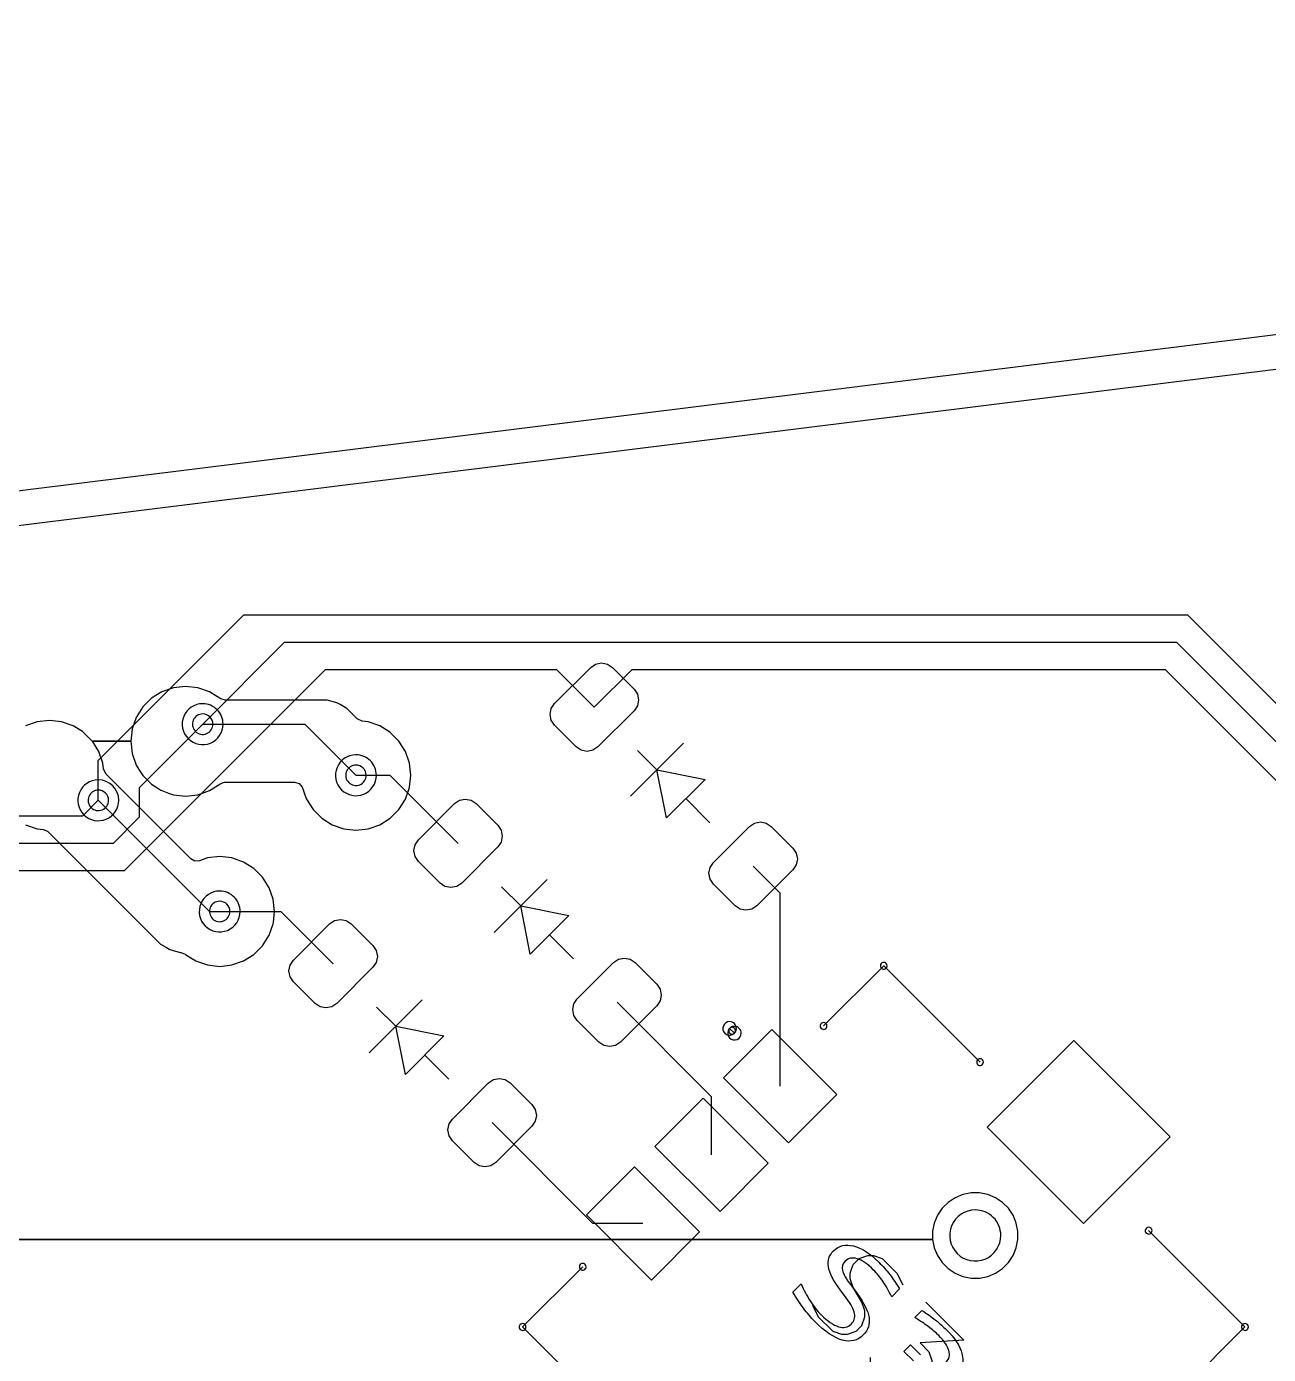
# Model space of a CAD drawing. Header units: millimetres. Extents: x 10 to 287, y 10 to 200.
# Drawn here: x 69.16 to 87.4, y 130.5 to 150 of the extents above; entities that cross this region are included whole.
import ezdxf

# ---------------------------------------------------------------- set-up
doc = ezdxf.new("R2010")
doc.units = ezdxf.units.MM
doc.layers.get('0').update_dxf_attribs({"linetype": 'CONTINUOUS'})

msp = doc.modelspace()

# ---------------------------------------------------------------- linework, layer by layer
at = {"color": 7}
for points in [[(123.9386, 149.9996), (47.0489, 140.4462)], [(47.1837, 139.9586), (113.9261, 148.2512)], [(70.2179, 138.6393), (70.2179, 139.2251), (72.3537, 141.3609)], [(72.3537, 141.3609), (86.212, 141.3609), (96.0657, 131.5072), (97.5, 131.5072)], [(71.75, 139.7572), (72.9537, 140.9609), (86.0463, 140.9609), (96, 131.0072)], [(70.6, 137.6072), (73.5537, 140.5609)], [(73.5537, 140.5609), (76.9463, 140.5609)], [(76.9463, 140.5609), (77.5, 140.0072)], [(77.5, 140.0072), (78.0537, 140.5609), (85.8806, 140.5609), (95.9343, 130.5072), (102, 130.5072)], [(69.1505, 138.2814), (69.3207, 138.2218), (69.4077, 138.212), (69.4721, 138.185), (69.4815, 138.1765), (71.0151, 136.6428), (71.0151, 136.6428), (71.0195, 136.6385), (71.0195, 136.6385), (71.1313, 136.5267), (71.1739, 136.5021), (71.2181, 136.4766), (71.2181, 136.4766), (71.2562, 136.4546), (71.2682, 136.4476), (71.4209, 136.4067), (71.421, 136.4067), (71.429, 136.4056), (71.4287, 136.4034), (71.4846, 136.387), (71.4949, 136.3796), (71.4977, 136.3774), (71.4977, 136.3774), (71.5764, 136.328), (71.6327, 136.2926), (71.6505, 136.2814), (71.7306, 136.2534), (71.8207, 136.2218), (71.8207, 136.2218), (72, 136.2016), (72, 136.2016), (72, 136.2016), (72.1792, 136.2218), (72.1793, 136.2218), (72.1793, 136.2218), (72.3495, 136.2814), (72.5023, 136.3774), (72.6298, 136.5049), (72.7258, 136.6577), (72.7854, 136.8279), (72.7876, 136.8477), (72.8056, 137.0072), (72.8056, 137.0072), (72.7854, 137.1865), (72.7854, 137.1865), (72.7258, 137.3567), (72.6298, 137.5095), (72.5023, 137.637), (72.3495, 137.733), (72.1793, 137.7926), (72.1792, 137.7926), (72, 137.8128), (72, 137.8128), (71.8207, 137.7926), (71.8207, 137.7926), (71.704, 137.7517), (71.6342, 137.7482), (71.5754, 137.7811), (70.3307, 139.0257), (70.2972, 139.0871), (70.2952, 139.0995), (70.2854, 139.1865), (70.2258, 139.3567), (70.1312, 139.5072), (70.6944, 139.5072), (70.7146, 139.328), (70.7146, 139.3279), (70.7742, 139.1577), (70.8243, 139.0779), (70.8702, 139.0049), (70.9977, 138.8774), (71.0764, 138.828), (71.1376, 138.7895), (71.1505, 138.7814), (71.2505, 138.7464), (71.3207, 138.7218), (71.3208, 138.7218), (71.5, 138.7016), (71.5, 138.7016), (71.5, 138.7016), (71.6792, 138.7218), (71.6793, 138.7218), (71.6793, 138.7218), (71.8495, 138.7814), (72.0023, 138.8774), (72.0023, 138.8774), (72.0051, 138.8796), (72.0073, 138.8805), (72.0082, 138.8811), (72.0083, 138.8809), (72.0698, 138.9061), (72.0824, 138.9067), (73.0991, 138.9067), (73.1661, 138.887), (73.2119, 138.8342), (73.2161, 138.8237), (73.2518, 138.7218), (73.2742, 138.6577), (73.3702, 138.5049), (73.4977, 138.3774), (73.6505, 138.2814), (73.6639, 138.2767), (73.8207, 138.2218), (73.8207, 138.2218), (74, 138.2016), (74, 138.2016), (74, 138.2016), (74.1792, 138.2218), (74.1793, 138.2218), (74.1793, 138.2218), (74.3495, 138.2814), (74.5023, 138.3774), (74.6298, 138.5049), (74.7258, 138.6577), (74.7854, 138.8279), (74.7861, 138.8342), (74.8056, 139.0072), (74.8056, 139.0072), (74.7854, 139.1864), (74.7854, 139.1865), (74.7808, 139.1995), (74.7258, 139.3567), (74.6298, 139.5095), (74.5023, 139.637), (74.4835, 139.6488), (74.3495, 139.733), (74.1792, 139.7926), (74.0923, 139.8024), (74.0279, 139.8294), (74.0185, 139.8379), (73.9805, 139.8759), (73.9805, 139.8759), (73.8687, 139.9877), (73.8687, 139.9877), (73.7669, 140.0465), (73.7669, 140.0465), (73.7318, 140.0668), (73.7318, 140.0668), (73.7193, 140.0701), (73.5791, 140.1077), (73.4209, 140.1077), (73.4133, 140.1077), (73.4133, 140.1077), (72.0824, 140.1077), (72.0154, 140.1274), (72.0051, 140.1348), (72.0023, 140.137), (72.0023, 140.137), (71.9455, 140.1727), (71.8495, 140.233), (71.6793, 140.2926), (71.6792, 140.2926), (71.5, 140.3128), (71.5, 140.3128), (71.3208, 140.2926), (71.3207, 140.2926), (71.1505, 140.233), (70.9977, 140.137), (70.8702, 140.0095), (70.7742, 139.8567), (70.7146, 139.6865), (70.7146, 139.6864), (70.6944, 139.5072), (70.6944, 139.5072), (70.1312, 139.5072), (70.1298, 139.5095), (70.0023, 139.637), (69.9835, 139.6488), (69.8495, 139.733), (69.6793, 139.7926), (69.6792, 139.7926), (69.5, 139.8128), (69.5, 139.8128), (69.3208, 139.7926), (69.3207, 139.7926), (69.1505, 139.733)], [(71.75, 139.7572), (70.8179, 138.8251), (70.8179, 138.3908), (70.4343, 138.0072), (48.5, 138.0072), (47, 136.5072)], [(71.75, 139.7572), (73.25, 139.7572), (74, 139.0072)], [(78.4192, 139.088), (78.8081, 139.4769)], [(78.1364, 139.3708), (78.4192, 139.088), (78.0303, 138.6991)], [(74, 139.0072), (74.5, 139.0072)], [(74.5, 139.0072), (75.5, 138.0072)], [(78.4192, 139.088), (79.1263, 138.9465)], [(78.5607, 138.3809), (78.4192, 139.088)], [(79.1263, 138.9465), (78.5607, 138.3809)], [(70.2179, 138.6393), (69.9858, 138.4072), (47.9, 138.4072), (44.5, 135.0072)], [(70.2179, 138.6393), (71.85, 137.0072), (72, 137.0072)], [(78.8435, 138.6637), (79.1971, 138.3101)], [(80.2297, 134.4427), (80.2297, 137.2775), (79.8335, 137.6737)], [(53.1, 137.6072), (70.6, 137.6072)], [(76.4192, 137.088), (76.8081, 137.4769)], [(76.1364, 137.3708), (76.4192, 137.088), (76.0303, 136.6991)], [(76.4192, 137.088), (77.1263, 136.9465)], [(76.5607, 136.3809), (76.4192, 137.088)], [(72, 137.0072), (72.9, 137.0072)], [(72.9, 137.0072), (73.6665, 136.2407)], [(77.1263, 136.9465), (76.5607, 136.3809)], [(76.8435, 136.6637), (77.1971, 136.3101)], [(81.75, 136.2105), (80.8661, 135.3266)], [(80.8661, 135.3266), (81.75, 136.2105)], [(81.75, 136.2105), (83.1642, 134.7963)], [(83.1642, 134.7963), (81.75, 136.2105)], [(74.5858, 135.3214), (74.9747, 135.7103)], [(74.3029, 135.6043), (74.5858, 135.3214), (74.1969, 134.9325)], [(79.2221, 134.2851), (77.8335, 135.6737)], [(74.5858, 135.3214), (75.2929, 135.18)], [(74.7272, 134.6143), (74.5858, 135.3214)], [(75.2929, 135.18), (74.7272, 134.6143)], [(79.4873, 135.2913), (79.558, 135.2206)], [(75.0101, 134.8971), (75.3636, 134.5436)], [(79.2221, 133.4351), (79.2221, 134.2851)], [(78.2145, 132.4275), (77.4797, 132.4275), (76, 133.9072)], [(30.0707, 132.1891), (82.468, 132.1891), (82.492, 132.0683), (82.492, 132.0682), (82.5392, 131.9544), (82.5392, 131.9544), (82.6076, 131.852), (82.6076, 131.852), (82.6948, 131.7648), (82.6948, 131.7648), (82.7972, 131.6964), (82.7972, 131.6964), (82.7972, 131.6964), (82.9111, 131.6492), (83.0319, 131.6252), (83.0319, 131.6252), (83.0319, 131.6252), (83.1551, 131.6252), (83.1551, 131.6252), (83.276, 131.6492), (83.3898, 131.6964), (83.4922, 131.7648), (83.5794, 131.852), (83.6478, 131.9544), (83.695, 132.0683), (83.719, 132.1891), (83.719, 132.3123), (83.695, 132.4332), (83.6478, 132.547), (83.6478, 132.547), (83.6478, 132.547), (83.5794, 132.6494), (83.5794, 132.6494), (83.4922, 132.7366), (83.4922, 132.7366), (83.3898, 132.805), (83.3898, 132.805), (83.276, 132.8522), (83.276, 132.8522), (83.276, 132.8522), (83.276, 132.8522), (83.2759, 132.8522), (83.1551, 132.8762), (83.1551, 132.8762), (83.0319, 132.8762), (83.0319, 132.8762), (82.9111, 132.8522), (82.911, 132.8522), (82.7972, 132.805), (82.7972, 132.805), (82.6948, 132.7366), (82.6948, 132.7366), (82.6076, 132.6494), (82.6076, 132.6494), (82.5392, 132.547), (82.5392, 132.547), (82.492, 132.4332), (82.492, 132.4331), (82.468, 132.3123), (82.468, 132.1891), (30.0707, 132.1891)], [(85.6391, 132.3214), (87.0533, 130.9072)], [(87.0533, 130.9072), (85.6391, 132.3214)], [(80.7024, 131.2281), (80.788, 131.057), (81.0018, 130.8432), (81.1301, 130.8004), (81.2156, 130.8004), (81.3439, 130.8432), (81.4294, 130.9287), (81.4722, 131.057), (81.4722, 131.1425), (81.4294, 131.2708), (81.3011, 131.4846), (81.2584, 131.6129), (81.2584, 131.6985), (81.3011, 131.8268), (81.3867, 131.9123), (81.5149, 131.955), (81.6005, 131.955), (81.7288, 131.9123), (81.9426, 131.6985), (82.0281, 131.5274)], [(77.3306, 131.7911), (76.4467, 130.9072)], [(76.4467, 130.9072), (77.3306, 131.7911)], [(80.416866, 131.419453), (80.538471, 131.541058)], [(81.198648, 131.334547), (81.114878, 131.446376)], [(81.27543, 131.51152), (81.35782, 131.399899)], [(81.981844, 131.465744), (81.866669, 131.35057)], [(82.3702, 131.2708), (82.9261, 130.7149), (82.2847, 130.6721), (82.413, 130.5439), (82.4557, 130.4156), (82.4557, 130.33), (82.413, 130.2018), (82.1992, 129.9879), (82.0709, 129.9452), (81.9853, 129.9452), (81.8571, 129.9879), (81.6005, 130.2445), (81.5577, 130.3728), (81.5577, 130.4583)], [(82.205645, 131.045502), (82.310881, 131.150739)], [(76.4467, 130.9072), (77.8609, 129.493)], [(77.8609, 129.493), (76.4467, 130.9072)], [(87.0533, 130.9072), (86.1694, 130.0233)], [(86.1694, 130.0233), (87.0533, 130.9072)], [(82.185379, 130.409802), (82.047028, 130.548153), (82.144078, 130.645203), (82.28879, 130.500491)]]:
    msp.add_lwpolyline(points, dxfattribs=at)
for points in [[(77.447, 140.5906), (77.52, 140.6393), (77.6061, 140.6565), (77.6922, 140.6393), (77.7652, 140.5906), (78.0834, 140.2724), (78.1321, 140.1994), (78.1493, 140.1133), (78.1321, 140.0272), (78.0834, 139.9542), (77.553, 139.4238), (77.48, 139.3751), (77.3939, 139.3579), (77.3078, 139.3751), (77.2348, 139.4238), (76.9166, 139.742), (76.8679, 139.815), (76.8507, 139.9011), (76.8679, 139.9872), (76.9166, 140.0602)], [(77.447, 140.5906), (77.52, 140.6393), (77.6061, 140.6565), (77.6922, 140.6393), (77.7652, 140.5906), (78.0834, 140.2724), (78.1321, 140.1994), (78.1493, 140.1133), (78.1321, 140.0272), (78.0834, 139.9542), (77.553, 139.4238), (77.48, 139.3751), (77.3939, 139.3579), (77.3078, 139.3751), (77.2348, 139.4238), (76.9166, 139.742), (76.8679, 139.815), (76.8507, 139.9011), (76.8679, 139.9872), (76.9166, 140.0602)], [(77.447, 140.5906), (77.52, 140.6393), (77.6061, 140.6565), (77.6922, 140.6393), (77.7652, 140.5906), (78.0834, 140.2724), (78.1321, 140.1994), (78.1493, 140.1133), (78.1321, 140.0272), (78.0834, 139.9542), (77.553, 139.4238), (77.48, 139.3751), (77.3939, 139.3579), (77.3078, 139.3751), (77.2348, 139.4238), (76.9166, 139.742), (76.8679, 139.815), (76.8507, 139.9011), (76.8679, 139.9872), (76.9166, 140.0602)], [(71.75, 140.0572)], [(71.75, 140.0572)], [(71.75, 139.9072)], [(71.75, 139.9072)], [(74, 139.3072)], [(74, 139.3072)], [(74, 139.1572)], [(74, 139.1572)], [(70.2179, 138.9393)], [(70.2179, 138.9393)], [(70.2179, 138.7893)], [(70.2179, 138.7893)], [(75.447, 138.5906), (75.52, 138.6393), (75.6061, 138.6565), (75.6922, 138.6393), (75.7652, 138.5906), (76.0834, 138.2724), (76.1321, 138.1994), (76.1493, 138.1133), (76.1321, 138.0272), (76.0834, 137.9542), (75.553, 137.4238), (75.48, 137.3751), (75.3939, 137.3579), (75.3078, 137.3751), (75.2348, 137.4238), (74.9166, 137.742), (74.8679, 137.815), (74.8507, 137.9011), (74.8679, 137.9872), (74.9166, 138.0602)], [(75.447, 138.5906), (75.52, 138.6393), (75.6061, 138.6565), (75.6922, 138.6393), (75.7652, 138.5906), (76.0834, 138.2724), (76.1321, 138.1994), (76.1493, 138.1133), (76.1321, 138.0272), (76.0834, 137.9542), (75.553, 137.4238), (75.48, 137.3751), (75.3939, 137.3579), (75.3078, 137.3751), (75.2348, 137.4238), (74.9166, 137.742), (74.8679, 137.815), (74.8507, 137.9011), (74.8679, 137.9872), (74.9166, 138.0602)], [(75.447, 138.5906), (75.52, 138.6393), (75.6061, 138.6565), (75.6922, 138.6393), (75.7652, 138.5906), (76.0834, 138.2724), (76.1321, 138.1994), (76.1493, 138.1133), (76.1321, 138.0272), (76.0834, 137.9542), (75.553, 137.4238), (75.48, 137.3751), (75.3939, 137.3579), (75.3078, 137.3751), (75.2348, 137.4238), (74.9166, 137.742), (74.8679, 137.815), (74.8507, 137.9011), (74.8679, 137.9872), (74.9166, 138.0602)], [(79.7804, 138.2571), (79.8534, 138.3059), (79.9395, 138.323), (80.0256, 138.3059), (80.0986, 138.2571), (80.4168, 137.9389), (80.4656, 137.8659), (80.4827, 137.7798), (80.4656, 137.6937), (80.4168, 137.6207), (79.8865, 137.0904), (79.8135, 137.0416), (79.7274, 137.0245), (79.6413, 137.0416), (79.5683, 137.0904), (79.2501, 137.4086), (79.2013, 137.4816), (79.1842, 137.5677), (79.2013, 137.6538), (79.2501, 137.7268)], [(79.7804, 138.2571), (79.8534, 138.3059), (79.9395, 138.323), (80.0256, 138.3059), (80.0986, 138.2571), (80.4168, 137.9389), (80.4656, 137.8659), (80.4827, 137.7798), (80.4656, 137.6937), (80.4168, 137.6207), (79.8865, 137.0904), (79.8135, 137.0416), (79.7274, 137.0245), (79.6413, 137.0416), (79.5683, 137.0904), (79.2501, 137.4086), (79.2013, 137.4816), (79.1842, 137.5677), (79.2013, 137.6538), (79.2501, 137.7268)], [(79.7804, 138.2571), (79.8534, 138.3059), (79.9395, 138.323), (80.0256, 138.3059), (80.0986, 138.2571), (80.4168, 137.9389), (80.4656, 137.8659), (80.4827, 137.7798), (80.4656, 137.6937), (80.4168, 137.6207), (79.8865, 137.0904), (79.8135, 137.0416), (79.7274, 137.0245), (79.6413, 137.0416), (79.5683, 137.0904), (79.2501, 137.4086), (79.2013, 137.4816), (79.1842, 137.5677), (79.2013, 137.6538), (79.2501, 137.7268)], [(72, 137.3072)], [(72, 137.3072)], [(72, 137.1572)], [(72, 137.1572)], [(73.6135, 136.824), (73.6865, 136.8728), (73.7726, 136.8899), (73.8587, 136.8728), (73.9317, 136.824), (74.2499, 136.5058), (74.2987, 136.4328), (74.3158, 136.3467), (74.2987, 136.2606), (74.2499, 136.1876), (73.7196, 135.6573), (73.6466, 135.6085), (73.5605, 135.5914), (73.4744, 135.6085), (73.4014, 135.6573), (73.0832, 135.9755), (73.0344, 136.0485), (73.0173, 136.1346), (73.0344, 136.2207), (73.0832, 136.2937)], [(73.6135, 136.824), (73.6865, 136.8728), (73.7726, 136.8899), (73.8587, 136.8728), (73.9317, 136.824), (74.2499, 136.5058), (74.2987, 136.4328), (74.3158, 136.3467), (74.2987, 136.2606), (74.2499, 136.1876), (73.7196, 135.6573), (73.6466, 135.6085), (73.5605, 135.5914), (73.4744, 135.6085), (73.4014, 135.6573), (73.0832, 135.9755), (73.0344, 136.0485), (73.0173, 136.1346), (73.0344, 136.2207), (73.0832, 136.2937)], [(73.6135, 136.824), (73.6865, 136.8728), (73.7726, 136.8899), (73.8587, 136.8728), (73.9317, 136.824), (74.2499, 136.5058), (74.2987, 136.4328), (74.3158, 136.3467), (74.2987, 136.2606), (74.2499, 136.1876), (73.7196, 135.6573), (73.6466, 135.6085), (73.5605, 135.5914), (73.4744, 135.6085), (73.4014, 135.6573), (73.0832, 135.9755), (73.0344, 136.0485), (73.0173, 136.1346), (73.0344, 136.2207), (73.0832, 136.2937)], [(77.7804, 136.2571), (77.8534, 136.3059), (77.9395, 136.323), (78.0256, 136.3059), (78.0986, 136.2571), (78.4168, 135.9389), (78.4656, 135.8659), (78.4827, 135.7798), (78.4656, 135.6937), (78.4168, 135.6207), (77.8865, 135.0904), (77.8135, 135.0416), (77.7274, 135.0245), (77.6413, 135.0416), (77.5683, 135.0904), (77.2501, 135.4086), (77.2013, 135.4816), (77.1842, 135.5677), (77.2013, 135.6538), (77.2501, 135.7268)], [(77.7804, 136.2571), (77.8534, 136.3059), (77.9395, 136.323), (78.0256, 136.3059), (78.0986, 136.2571), (78.4168, 135.9389), (78.4656, 135.8659), (78.4827, 135.7798), (78.4656, 135.6937), (78.4168, 135.6207), (77.8865, 135.0904), (77.8135, 135.0416), (77.7274, 135.0245), (77.6413, 135.0416), (77.5683, 135.0904), (77.2501, 135.4086), (77.2013, 135.4816), (77.1842, 135.5677), (77.2013, 135.6538), (77.2501, 135.7268)], [(77.7804, 136.2571), (77.8534, 136.3059), (77.9395, 136.323), (78.0256, 136.3059), (78.0986, 136.2571), (78.4168, 135.9389), (78.4656, 135.8659), (78.4827, 135.7798), (78.4656, 135.6937), (78.4168, 135.6207), (77.8865, 135.0904), (77.8135, 135.0416), (77.7274, 135.0245), (77.6413, 135.0416), (77.5683, 135.0904), (77.2501, 135.4086), (77.2013, 135.4816), (77.1842, 135.5677), (77.2013, 135.6538), (77.2501, 135.7268)], [(81.75, 136.2605), (81.75, 136.2605)], [(79.4873, 135.3913)], [(79.558, 135.3206)], [(80.8661, 135.3766)], [(80.3535, 133.6119), (79.3989, 134.5665), (80.106, 135.2736), (81.0606, 134.319)], [(80.3535, 133.6119), (79.3989, 134.5665), (80.106, 135.2736), (81.0606, 134.319)], [(80.3535, 133.6119), (79.3989, 134.5665), (80.106, 135.2736), (81.0606, 134.319)], [(84.6845, 132.4275), (83.2703, 133.8417), (84.5431, 135.1145), (85.9573, 133.7003)], [(84.6845, 132.4275), (83.2703, 133.8417), (84.5431, 135.1145), (85.9573, 133.7003)], [(84.6845, 132.4275), (83.2703, 133.8417), (84.5431, 135.1145), (85.9573, 133.7003)], [(83.1642, 134.8463)], [(75.947, 134.4906), (76.02, 134.5393), (76.1061, 134.5565), (76.1922, 134.5393), (76.2652, 134.4906), (76.5834, 134.1724), (76.6321, 134.0994), (76.6493, 134.0133), (76.6321, 133.9272), (76.5834, 133.8542), (76.053, 133.3238), (75.98, 133.2751), (75.8939, 133.2579), (75.8078, 133.2751), (75.7348, 133.3238), (75.4166, 133.642), (75.3679, 133.715), (75.3507, 133.8011), (75.3679, 133.8872), (75.4166, 133.9602)], [(75.947, 134.4906), (76.02, 134.5393), (76.1061, 134.5565), (76.1922, 134.5393), (76.2652, 134.4906), (76.5834, 134.1724), (76.6321, 134.0994), (76.6493, 134.0133), (76.6321, 133.9272), (76.5834, 133.8542), (76.053, 133.3238), (75.98, 133.2751), (75.8939, 133.2579), (75.8078, 133.2751), (75.7348, 133.3238), (75.4166, 133.642), (75.3679, 133.715), (75.3507, 133.8011), (75.3679, 133.8872), (75.4166, 133.9602)], [(75.947, 134.4906), (76.02, 134.5393), (76.1061, 134.5565), (76.1922, 134.5393), (76.2652, 134.4906), (76.5834, 134.1724), (76.6321, 134.0994), (76.6493, 134.0133), (76.6321, 133.9272), (76.5834, 133.8542), (76.053, 133.3238), (75.98, 133.2751), (75.8939, 133.2579), (75.8078, 133.2751), (75.7348, 133.3238), (75.4166, 133.642), (75.3679, 133.715), (75.3507, 133.8011), (75.3679, 133.8872), (75.4166, 133.9602)], [(79.3458, 132.6043), (78.3912, 133.5589), (79.0983, 134.266), (80.0529, 133.3114)], [(79.3458, 132.6043), (78.3912, 133.5589), (79.0983, 134.266), (80.0529, 133.3114)], [(79.3458, 132.6043), (78.3912, 133.5589), (79.0983, 134.266), (80.0529, 133.3114)], [(78.3382, 131.5966), (77.3836, 132.5512), (78.0907, 133.2583), (79.0453, 132.3037)], [(78.3382, 131.5966), (77.3836, 132.5512), (78.0907, 133.2583), (79.0453, 132.3037)], [(78.3382, 131.5966), (77.3836, 132.5512), (78.0907, 133.2583), (79.0453, 132.3037)], [(83.0935, 132.6257)], [(83.0935, 132.6257)], [(83.0935, 132.6257)], [(83.0935, 132.6257)], [(83.0935, 132.6257)], [(83.0935, 132.6257)], [(85.6391, 132.3714)], [(77.3306, 131.8411)], [(81.981836, 131.465735)], [(76.4467, 130.9572)], [(76.4467, 130.9572)], [(87.0533, 130.9572)], [(87.0533, 130.9572)]]:
    msp.add_lwpolyline(points, close=True, dxfattribs=at)
for points in [[(71.75, 140.0572), (71.628661, 140.0572), (71.51927, 139.984107), (71.472836, 139.872005)], [(71.75, 140.0572), (71.628661, 140.0572), (71.51927, 139.984107), (71.472836, 139.872005)], [(71.962132, 139.969332), (71.905871, 140.025593), (71.829565, 140.0572), (71.75, 140.0572)], [(71.962132, 139.969332), (71.905871, 140.025593), (71.829565, 140.0572), (71.75, 140.0572)], [(71.472836, 139.872005), (71.426402, 139.759903), (71.452069, 139.630867), (71.537868, 139.545068)], [(71.472836, 139.872005), (71.426402, 139.759903), (71.452069, 139.630867), (71.537868, 139.545068)], [(71.611418, 139.814603), (71.588201, 139.758551), (71.601034, 139.694034), (71.643934, 139.651134)], [(71.611418, 139.814603), (71.588201, 139.758551), (71.601034, 139.694034), (71.643934, 139.651134)], [(71.75, 139.9072), (71.689331, 139.9072), (71.634635, 139.870654), (71.611418, 139.814603)], [(71.75, 139.9072), (71.689331, 139.9072), (71.634635, 139.870654), (71.611418, 139.814603)], [(71.856066, 139.863266), (71.827936, 139.891396), (71.789782, 139.9072), (71.75, 139.9072)], [(71.856066, 139.863266), (71.827936, 139.891396), (71.789782, 139.9072), (71.75, 139.9072)], [(71.9, 139.7572), (71.9, 139.796982), (71.884196, 139.835136), (71.856066, 139.863266)], [(71.9, 139.7572), (71.9, 139.796982), (71.884196, 139.835136), (71.856066, 139.863266)], [(72.05, 139.7572), (72.05, 139.836765), (72.018393, 139.913071), (71.962132, 139.969332)], [(72.05, 139.7572), (72.05, 139.836765), (72.018393, 139.913071), (71.962132, 139.969332)], [(71.643934, 139.651134), (71.686834, 139.608234), (71.751351, 139.595401), (71.807403, 139.618618)], [(71.643934, 139.651134), (71.686834, 139.608234), (71.751351, 139.595401), (71.807403, 139.618618)], [(71.807403, 139.618618), (71.863454, 139.641835), (71.9, 139.696531), (71.9, 139.7572)], [(71.807403, 139.618618), (71.863454, 139.641835), (71.9, 139.696531), (71.9, 139.7572)], [(71.864805, 139.480036), (71.976907, 139.52647), (72.05, 139.635861), (72.05, 139.7572)], [(71.864805, 139.480036), (71.976907, 139.52647), (72.05, 139.635861), (72.05, 139.7572)], [(71.537868, 139.545068), (71.623667, 139.459269), (71.752703, 139.433602), (71.864805, 139.480036)], [(71.537868, 139.545068), (71.623667, 139.459269), (71.752703, 139.433602), (71.864805, 139.480036)], [(74, 139.3072), (73.878661, 139.3072), (73.76927, 139.234107), (73.722836, 139.122005)], [(74, 139.3072), (73.878661, 139.3072), (73.76927, 139.234107), (73.722836, 139.122005)], [(74.212132, 139.219332), (74.155871, 139.275593), (74.079565, 139.3072), (74, 139.3072)], [(74.212132, 139.219332), (74.155871, 139.275593), (74.079565, 139.3072), (74, 139.3072)], [(74.3, 139.0072), (74.3, 139.086765), (74.268393, 139.163071), (74.212132, 139.219332)], [(74.3, 139.0072), (74.3, 139.086765), (74.268393, 139.163071), (74.212132, 139.219332)], [(73.722836, 139.122005), (73.676402, 139.009903), (73.702069, 138.880867), (73.787868, 138.795068)], [(73.722836, 139.122005), (73.676402, 139.009903), (73.702069, 138.880867), (73.787868, 138.795068)], [(73.861418, 139.064603), (73.838201, 139.008551), (73.851034, 138.944034), (73.893934, 138.901134)], [(73.861418, 139.064603), (73.838201, 139.008551), (73.851034, 138.944034), (73.893934, 138.901134)], [(74, 139.1572), (73.939331, 139.1572), (73.884635, 139.120654), (73.861418, 139.064603)], [(74, 139.1572), (73.939331, 139.1572), (73.884635, 139.120654), (73.861418, 139.064603)], [(74.106066, 139.113266), (74.077936, 139.141396), (74.039782, 139.1572), (74, 139.1572)], [(74.106066, 139.113266), (74.077936, 139.141396), (74.039782, 139.1572), (74, 139.1572)], [(74.057403, 138.868618), (74.113454, 138.891835), (74.15, 138.946531), (74.15, 139.0072)], [(74.057403, 138.868618), (74.113454, 138.891835), (74.15, 138.946531), (74.15, 139.0072)], [(74.15, 139.0072), (74.15, 139.046982), (74.134196, 139.085136), (74.106066, 139.113266)], [(74.15, 139.0072), (74.15, 139.046982), (74.134196, 139.085136), (74.106066, 139.113266)], [(74.114805, 138.730036), (74.226907, 138.77647), (74.3, 138.885861), (74.3, 139.0072)], [(74.114805, 138.730036), (74.226907, 138.77647), (74.3, 138.885861), (74.3, 139.0072)], [(70.2179, 138.9393), (70.096561, 138.9393), (69.98717, 138.866207), (69.940736, 138.754105)], [(70.2179, 138.9393), (70.096561, 138.9393), (69.98717, 138.866207), (69.940736, 138.754105)], [(70.5179, 138.6393), (70.5179, 138.804985), (70.383585, 138.9393), (70.2179, 138.9393)], [(70.5179, 138.6393), (70.5179, 138.804985), (70.383585, 138.9393), (70.2179, 138.9393)], [(73.893934, 138.901134), (73.936834, 138.858234), (74.001351, 138.845401), (74.057403, 138.868618)], [(73.893934, 138.901134), (73.936834, 138.858234), (74.001351, 138.845401), (74.057403, 138.868618)], [(69.940736, 138.754105), (69.894302, 138.642003), (69.919969, 138.512967), (70.005768, 138.427168)], [(69.940736, 138.754105), (69.894302, 138.642003), (69.919969, 138.512967), (70.005768, 138.427168)], [(70.079318, 138.696703), (70.056101, 138.640651), (70.068934, 138.576134), (70.111834, 138.533234)], [(70.079318, 138.696703), (70.056101, 138.640651), (70.068934, 138.576134), (70.111834, 138.533234)], [(70.2179, 138.7893), (70.157231, 138.7893), (70.102535, 138.752754), (70.079318, 138.696703)], [(70.2179, 138.7893), (70.157231, 138.7893), (70.102535, 138.752754), (70.079318, 138.696703)], [(70.323966, 138.745366), (70.295836, 138.773496), (70.257682, 138.7893), (70.2179, 138.7893)], [(70.323966, 138.745366), (70.295836, 138.773496), (70.257682, 138.7893), (70.2179, 138.7893)], [(70.275303, 138.500718), (70.331354, 138.523935), (70.3679, 138.578631), (70.3679, 138.6393)], [(70.275303, 138.500718), (70.331354, 138.523935), (70.3679, 138.578631), (70.3679, 138.6393)], [(70.3679, 138.6393), (70.3679, 138.679082), (70.352096, 138.717236), (70.323966, 138.745366)], [(70.3679, 138.6393), (70.3679, 138.679082), (70.352096, 138.717236), (70.323966, 138.745366)], [(70.332705, 138.362136), (70.444807, 138.40857), (70.5179, 138.517961), (70.5179, 138.6393)], [(70.332705, 138.362136), (70.444807, 138.40857), (70.5179, 138.517961), (70.5179, 138.6393)], [(73.787868, 138.795068), (73.873667, 138.709269), (74.002703, 138.683602), (74.114805, 138.730036)], [(73.787868, 138.795068), (73.873667, 138.709269), (74.002703, 138.683602), (74.114805, 138.730036)], [(70.005768, 138.427168), (70.091567, 138.341369), (70.220603, 138.315702), (70.332705, 138.362136)], [(70.005768, 138.427168), (70.091567, 138.341369), (70.220603, 138.315702), (70.332705, 138.362136)], [(70.111834, 138.533234), (70.154734, 138.490334), (70.219251, 138.477501), (70.275303, 138.500718)], [(70.111834, 138.533234), (70.154734, 138.490334), (70.219251, 138.477501), (70.275303, 138.500718)], [(72, 137.3072), (71.878661, 137.3072), (71.76927, 137.234107), (71.722836, 137.122005)], [(72, 137.3072), (71.878661, 137.3072), (71.76927, 137.234107), (71.722836, 137.122005)], [(72.212132, 137.219332), (72.155871, 137.275593), (72.079565, 137.3072), (72, 137.3072)], [(72.212132, 137.219332), (72.155871, 137.275593), (72.079565, 137.3072), (72, 137.3072)], [(71.722836, 137.122005), (71.676402, 137.009903), (71.702069, 136.880867), (71.787868, 136.795068)], [(71.722836, 137.122005), (71.676402, 137.009903), (71.702069, 136.880867), (71.787868, 136.795068)], [(71.861418, 137.064603), (71.838201, 137.008551), (71.851034, 136.944034), (71.893934, 136.901134)], [(71.861418, 137.064603), (71.838201, 137.008551), (71.851034, 136.944034), (71.893934, 136.901134)], [(72, 137.1572), (71.939331, 137.1572), (71.884635, 137.120654), (71.861418, 137.064603)], [(72, 137.1572), (71.939331, 137.1572), (71.884635, 137.120654), (71.861418, 137.064603)], [(72.106066, 137.113266), (72.077936, 137.141396), (72.039782, 137.1572), (72, 137.1572)], [(72.106066, 137.113266), (72.077936, 137.141396), (72.039782, 137.1572), (72, 137.1572)], [(72.15, 137.0072), (72.15, 137.046982), (72.134196, 137.085136), (72.106066, 137.113266)], [(72.15, 137.0072), (72.15, 137.046982), (72.134196, 137.085136), (72.106066, 137.113266)], [(72.3, 137.0072), (72.3, 137.086765), (72.268393, 137.163071), (72.212132, 137.219332)], [(72.3, 137.0072), (72.3, 137.086765), (72.268393, 137.163071), (72.212132, 137.219332)], [(71.893934, 136.901134), (71.936834, 136.858234), (72.001351, 136.845401), (72.057403, 136.868618)], [(71.893934, 136.901134), (71.936834, 136.858234), (72.001351, 136.845401), (72.057403, 136.868618)], [(72.057403, 136.868618), (72.113454, 136.891835), (72.15, 136.946531), (72.15, 137.0072)], [(72.057403, 136.868618), (72.113454, 136.891835), (72.15, 136.946531), (72.15, 137.0072)], [(72.114805, 136.730036), (72.226907, 136.77647), (72.3, 136.885861), (72.3, 137.0072)], [(72.114805, 136.730036), (72.226907, 136.77647), (72.3, 136.885861), (72.3, 137.0072)], [(71.787868, 136.795068), (71.873667, 136.709269), (72.002703, 136.683602), (72.114805, 136.730036)], [(71.787868, 136.795068), (71.873667, 136.709269), (72.002703, 136.683602), (72.114805, 136.730036)], [(81.703806, 136.229634), (81.696067, 136.21095), (81.700345, 136.189445), (81.714645, 136.175145)], [(81.703806, 136.229634), (81.696067, 136.21095), (81.700345, 136.189445), (81.714645, 136.175145)], [(81.75, 136.2605), (81.729777, 136.2605), (81.711545, 136.248318), (81.703806, 136.229634)], [(81.75, 136.2605), (81.729777, 136.2605), (81.711545, 136.248318), (81.703806, 136.229634)], [(81.714645, 136.175145), (81.728945, 136.160845), (81.75045, 136.156567), (81.769134, 136.164306)], [(81.714645, 136.175145), (81.728945, 136.160845), (81.75045, 136.156567), (81.769134, 136.164306)], [(81.785355, 136.245855), (81.775979, 136.255232), (81.763261, 136.2605), (81.75, 136.2605)], [(81.785355, 136.245855), (81.775979, 136.255232), (81.763261, 136.2605), (81.75, 136.2605)], [(81.769134, 136.164306), (81.787818, 136.172045), (81.8, 136.190277), (81.8, 136.2105)], [(81.769134, 136.164306), (81.787818, 136.172045), (81.8, 136.190277), (81.8, 136.2105)], [(81.8, 136.2105), (81.8, 136.223761), (81.794732, 136.236479), (81.785355, 136.245855)], [(81.8, 136.2105), (81.8, 136.223761), (81.794732, 136.236479), (81.785355, 136.245855)], [(79.394912, 135.329568), (79.379434, 135.292201), (79.38799, 135.249189), (79.416589, 135.220589)], [(79.4873, 135.3913), (79.446854, 135.3913), (79.41039, 135.366936), (79.394912, 135.329568)], [(79.558, 135.3206), (79.517554, 135.3206), (79.48109, 135.296236), (79.465612, 135.258868)], [(79.558011, 135.362011), (79.539257, 135.380764), (79.513822, 135.3913), (79.4873, 135.3913)], [(79.535925, 135.304935), (79.518444, 135.309511), (79.499854, 135.304298), (79.4873, 135.2913)], [(79.571635, 135.269225), (79.567059, 135.286707), (79.553407, 135.300359), (79.535925, 135.304935)], [(79.628711, 135.291311), (79.609957, 135.310064), (79.584522, 135.3206), (79.558, 135.3206)], [(79.5873, 135.2913), (79.5873, 135.317822), (79.576764, 135.343257), (79.558011, 135.362011)], [(80.819906, 135.345734), (80.812167, 135.32705), (80.816445, 135.305545), (80.830745, 135.291245)], [(80.8661, 135.3766), (80.845877, 135.3766), (80.827645, 135.364418), (80.819906, 135.345734)], [(80.901455, 135.361955), (80.892079, 135.371332), (80.879361, 135.3766), (80.8661, 135.3766)], [(80.885234, 135.280406), (80.903918, 135.288145), (80.9161, 135.306377), (80.9161, 135.3266)], [(80.9161, 135.3266), (80.9161, 135.339861), (80.910832, 135.352579), (80.901455, 135.361955)], [(79.416589, 135.220589), (79.445189, 135.19199), (79.488201, 135.183434), (79.525568, 135.198912)], [(79.465612, 135.258868), (79.450134, 135.221501), (79.45869, 135.178489), (79.487289, 135.149889)], [(79.4873, 135.2913), (79.468351, 135.271681), (79.468622, 135.240496), (79.487909, 135.221209)], [(79.487289, 135.149889), (79.515889, 135.12129), (79.558901, 135.112734), (79.596268, 135.128212)], [(79.487909, 135.221209), (79.507196, 135.201922), (79.538381, 135.201651), (79.558, 135.2206)], [(79.525568, 135.198912), (79.562936, 135.21439), (79.5873, 135.250854), (79.5873, 135.2913)], [(79.558, 135.2206), (79.570998, 135.233154), (79.576211, 135.251744), (79.571635, 135.269225)], [(79.596268, 135.128212), (79.633636, 135.14369), (79.658, 135.180154), (79.658, 135.2206)], [(79.658, 135.2206), (79.658, 135.247122), (79.647464, 135.272557), (79.628711, 135.291311)], [(80.830745, 135.291245), (80.845045, 135.276945), (80.86655, 135.272667), (80.885234, 135.280406)], [(83.118006, 134.815434), (83.110267, 134.79675), (83.114545, 134.775245), (83.128845, 134.760945)], [(83.1642, 134.8463), (83.143977, 134.8463), (83.125745, 134.834118), (83.118006, 134.815434)], [(83.128845, 134.760945), (83.143145, 134.746645), (83.16465, 134.742367), (83.183334, 134.750106)], [(83.199555, 134.831655), (83.190179, 134.841032), (83.177461, 134.8463), (83.1642, 134.8463)], [(83.183334, 134.750106), (83.202018, 134.757845), (83.2142, 134.776077), (83.2142, 134.7963)], [(83.2142, 134.7963), (83.2142, 134.809561), (83.208932, 134.822279), (83.199555, 134.831655)], [(83.0935, 132.6257), (82.941827, 132.6257), (82.805088, 132.534334), (82.747045, 132.394206)], [(83.0935, 132.6257), (82.941827, 132.6257), (82.805088, 132.534334), (82.747045, 132.394206)], [(83.0935, 132.6257), (82.941827, 132.6257), (82.805088, 132.534334), (82.747045, 132.394206)], [(83.0935, 132.6257), (82.941827, 132.6257), (82.805088, 132.534334), (82.747045, 132.394206)], [(83.0935, 132.6257), (82.941827, 132.6257), (82.805088, 132.534334), (82.747045, 132.394206)], [(83.0935, 132.6257), (82.941827, 132.6257), (82.805088, 132.534334), (82.747045, 132.394206)], [(83.358665, 132.515865), (83.288339, 132.586191), (83.192956, 132.6257), (83.0935, 132.6257)], [(83.358665, 132.515865), (83.288339, 132.586191), (83.192956, 132.6257), (83.0935, 132.6257)], [(83.358665, 132.515865), (83.288339, 132.586191), (83.192956, 132.6257), (83.0935, 132.6257)], [(83.358665, 132.515865), (83.288339, 132.586191), (83.192956, 132.6257), (83.0935, 132.6257)], [(83.358665, 132.515865), (83.288339, 132.586191), (83.192956, 132.6257), (83.0935, 132.6257)], [(83.358665, 132.515865), (83.288339, 132.586191), (83.192956, 132.6257), (83.0935, 132.6257)], [(82.747045, 132.394206), (82.689002, 132.254078), (82.721086, 132.092784), (82.828335, 131.985535)], [(82.747045, 132.394206), (82.689002, 132.254078), (82.721086, 132.092784), (82.828335, 131.985535)], [(82.747045, 132.394206), (82.689002, 132.254078), (82.721086, 132.092784), (82.828335, 131.985535)], [(82.747045, 132.394206), (82.689002, 132.254078), (82.721086, 132.092784), (82.828335, 131.985535)], [(82.747045, 132.394206), (82.689002, 132.254078), (82.721086, 132.092784), (82.828335, 131.985535)], [(82.747045, 132.394206), (82.689002, 132.254078), (82.721086, 132.092784), (82.828335, 131.985535)], [(83.4685, 132.2507), (83.4685, 132.350156), (83.428991, 132.445539), (83.358665, 132.515865)], [(83.4685, 132.2507), (83.4685, 132.350156), (83.428991, 132.445539), (83.358665, 132.515865)], [(83.4685, 132.2507), (83.4685, 132.350156), (83.428991, 132.445539), (83.358665, 132.515865)], [(83.4685, 132.2507), (83.4685, 132.350156), (83.428991, 132.445539), (83.358665, 132.515865)], [(83.4685, 132.2507), (83.4685, 132.350156), (83.428991, 132.445539), (83.358665, 132.515865)], [(83.4685, 132.2507), (83.4685, 132.350156), (83.428991, 132.445539), (83.358665, 132.515865)], [(83.237006, 131.904245), (83.377134, 131.962288), (83.4685, 132.099027), (83.4685, 132.2507)], [(83.237006, 131.904245), (83.377134, 131.962288), (83.4685, 132.099027), (83.4685, 132.2507)], [(83.237006, 131.904245), (83.377134, 131.962288), (83.4685, 132.099027), (83.4685, 132.2507)], [(83.237006, 131.904245), (83.377134, 131.962288), (83.4685, 132.099027), (83.4685, 132.2507)], [(83.237006, 131.904245), (83.377134, 131.962288), (83.4685, 132.099027), (83.4685, 132.2507)], [(83.237006, 131.904245), (83.377134, 131.962288), (83.4685, 132.099027), (83.4685, 132.2507)], [(85.592906, 132.340534), (85.585167, 132.32185), (85.589445, 132.300345), (85.603745, 132.286045)], [(85.6391, 132.3714), (85.618877, 132.3714), (85.600645, 132.359218), (85.592906, 132.340534)], [(85.603745, 132.286045), (85.618045, 132.271745), (85.63955, 132.267467), (85.658234, 132.275206)], [(85.674455, 132.356755), (85.665079, 132.366132), (85.652361, 132.3714), (85.6391, 132.3714)], [(85.658234, 132.275206), (85.676918, 132.282945), (85.6891, 132.301177), (85.6891, 132.3214)], [(85.6891, 132.3214), (85.6891, 132.334661), (85.683832, 132.347379), (85.674455, 132.356755)], [(80.937307, 131.788816), (80.921184, 131.879769), (80.946448, 131.958571), (81.013099, 132.025222)], [(81.013099, 132.025222), (81.090271, 132.102394), (81.187915, 132.126357), (81.306028, 132.097108)], [(81.306028, 132.097108), (81.424674, 132.067331), (81.548932, 131.987508), (81.678802, 131.857638)], [(77.284406, 131.810234), (77.276667, 131.79155), (77.280945, 131.770045), (77.295245, 131.755745)], [(77.3306, 131.8411), (77.310377, 131.8411), (77.292145, 131.828918), (77.284406, 131.810234)], [(77.365955, 131.826455), (77.356579, 131.835832), (77.343861, 131.8411), (77.3306, 131.8411)], [(77.3806, 131.7911), (77.3806, 131.804361), (77.375332, 131.817079), (77.365955, 131.826455)], [(81.183874, 131.873179), (81.14529, 131.834594), (81.131694, 131.789726), (81.143088, 131.738573)], [(81.361045, 131.908818), (81.288921, 131.931048), (81.229864, 131.919169), (81.183874, 131.873179)], [(81.601214, 131.743475), (81.51375, 131.830938), (81.433694, 131.886053), (81.361045, 131.908818)], [(81.678802, 131.857638), (81.734461, 131.80198), (81.787477, 131.741558), (81.83785, 131.676373)], [(82.828335, 131.985535), (82.935584, 131.878286), (83.096878, 131.846202), (83.237006, 131.904245)], [(82.828335, 131.985535), (82.935584, 131.878286), (83.096878, 131.846202), (83.237006, 131.904245)], [(82.828335, 131.985535), (82.935584, 131.878286), (83.096878, 131.846202), (83.237006, 131.904245)], [(82.828335, 131.985535), (82.935584, 131.878286), (83.096878, 131.846202), (83.237006, 131.904245)], [(82.828335, 131.985535), (82.935584, 131.878286), (83.096878, 131.846202), (83.237006, 131.904245)], [(82.828335, 131.985535), (82.935584, 131.878286), (83.096878, 131.846202), (83.237006, 131.904245)], [(77.295245, 131.755745), (77.309545, 131.741445), (77.33105, 131.737167), (77.349734, 131.744906)], [(77.349734, 131.744906), (77.368418, 131.752645), (77.3806, 131.770877), (77.3806, 131.7911)], [(81.114878, 131.446376), (81.01262, 131.583716), (80.95343, 131.697862), (80.937307, 131.788816)], [(81.143088, 131.738573), (81.155405, 131.68728), (81.19952, 131.611595), (81.27543, 131.51152)], [(81.74207, 131.571053), (81.698524, 131.635643), (81.651571, 131.693117), (81.601214, 131.743475)], [(81.83785, 131.676373), (81.888223, 131.611189), (81.936218, 131.540976), (81.981836, 131.465735)], [(80.571754, 131.181551), (80.518027, 131.253983), (80.466397, 131.333284), (80.416866, 131.419453)], [(80.538471, 131.541058), (80.576777, 131.448964), (80.620384, 131.364821), (80.669291, 131.28863)], [(81.866669, 131.35057), (81.82715, 131.432969), (81.785617, 131.506463), (81.74207, 131.571053)], [(80.669291, 131.28863), (80.718198, 131.212437), (80.772866, 131.144127), (80.833295, 131.083697)], [(81.320001, 131.104456), (81.308649, 131.164136), (81.268199, 131.240833), (81.198648, 131.334547)], [(81.35782, 131.399899), (81.460859, 131.263343), (81.519496, 131.145463), (81.53373, 131.046259)], [(80.737422, 130.987824), (80.681234, 131.044013), (80.626011, 131.108588), (80.571754, 131.181551)], [(80.833295, 131.083697), (80.924999, 130.991994), (81.009016, 130.934479), (81.085347, 130.911153)], [(81.273508, 130.949833), (81.316383, 130.992707), (81.33188, 131.044248), (81.320001, 131.104456)], [(81.53373, 131.046259), (81.548887, 130.946918), (81.520996, 130.861779), (81.450058, 130.79084)], [(82.404564, 130.912061), (82.347192, 130.955404), (82.280885, 130.999884), (82.205645, 131.045502)], [(82.310881, 131.150739), (82.384314, 131.102253), (82.450653, 131.054624), (82.509898, 131.007852)], [(76.400506, 130.926334), (76.392767, 130.90765), (76.397045, 130.886145), (76.411345, 130.871845)], [(76.400506, 130.926334), (76.392767, 130.90765), (76.397045, 130.886145), (76.411345, 130.871845)], [(76.4467, 130.9572), (76.426477, 130.9572), (76.408245, 130.945018), (76.400506, 130.926334)], [(76.4467, 130.9572), (76.426477, 130.9572), (76.408245, 130.945018), (76.400506, 130.926334)], [(76.411345, 130.871845), (76.425645, 130.857545), (76.44715, 130.853267), (76.465834, 130.861006)], [(76.411345, 130.871845), (76.425645, 130.857545), (76.44715, 130.853267), (76.465834, 130.861006)], [(76.482055, 130.942555), (76.472679, 130.951932), (76.459961, 130.9572), (76.4467, 130.9572)], [(76.482055, 130.942555), (76.472679, 130.951932), (76.459961, 130.9572), (76.4467, 130.9572)], [(76.465834, 130.861006), (76.484518, 130.868745), (76.4967, 130.886977), (76.4967, 130.9072)], [(76.465834, 130.861006), (76.484518, 130.868745), (76.4967, 130.886977), (76.4967, 130.9072)], [(76.4967, 130.9072), (76.4967, 130.920461), (76.491432, 130.933179), (76.482055, 130.942555)], [(76.4967, 130.9072), (76.4967, 130.920461), (76.491432, 130.933179), (76.482055, 130.942555)], [(81.141622, 130.71458), (81.021108, 130.74779), (80.886375, 130.838872), (80.737422, 130.987824)], [(81.085347, 130.911153), (81.161676, 130.887828), (81.224397, 130.900721), (81.273508, 130.949833)], [(82.556618, 130.781051), (82.512622, 130.825047), (82.461937, 130.868717), (82.404564, 130.912061)], [(82.509898, 131.007852), (82.569672, 130.960551), (82.623148, 130.913312), (82.670326, 130.866135)], [(82.670326, 130.866135), (82.792244, 130.744216), (82.868258, 130.62728), (82.898366, 130.515326)], [(87.007106, 130.926334), (86.999367, 130.90765), (87.003645, 130.886145), (87.017945, 130.871845)], [(87.007106, 130.926334), (86.999367, 130.90765), (87.003645, 130.886145), (87.017945, 130.871845)], [(87.0533, 130.9572), (87.033077, 130.9572), (87.014845, 130.945018), (87.007106, 130.926334)], [(87.0533, 130.9572), (87.033077, 130.9572), (87.014845, 130.945018), (87.007106, 130.926334)], [(87.017945, 130.871845), (87.032245, 130.857545), (87.05375, 130.853267), (87.072434, 130.861006)], [(87.017945, 130.871845), (87.032245, 130.857545), (87.05375, 130.853267), (87.072434, 130.861006)], [(87.088655, 130.942555), (87.079279, 130.951932), (87.066561, 130.9572), (87.0533, 130.9572)], [(87.088655, 130.942555), (87.079279, 130.951932), (87.066561, 130.9572), (87.0533, 130.9572)], [(87.072434, 130.861006), (87.091118, 130.868745), (87.1033, 130.886977), (87.1033, 130.9072)], [(87.072434, 130.861006), (87.091118, 130.868745), (87.1033, 130.886977), (87.1033, 130.9072)], [(87.1033, 130.9072), (87.1033, 130.920461), (87.098032, 130.933179), (87.088655, 130.942555)], [(87.1033, 130.9072), (87.1033, 130.920461), (87.098032, 130.933179), (87.088655, 130.942555)], [(81.450058, 130.79084), (81.36548, 130.706262), (81.262668, 130.680842), (81.141622, 130.71458)], [(82.705635, 130.559541), (82.686864, 130.626641), (82.637191, 130.700477), (82.556618, 130.781051)], [(82.66794, 130.391442), (82.712762, 130.436263), (82.725326, 130.492296), (82.705635, 130.559541)], [(82.898366, 130.515326), (82.928861, 130.403759), (82.90942, 130.313287), (82.840043, 130.243911)]]:
    msp.add_open_spline(points, degree=3, dxfattribs=at)

doc.saveas('drawing.dxf')
